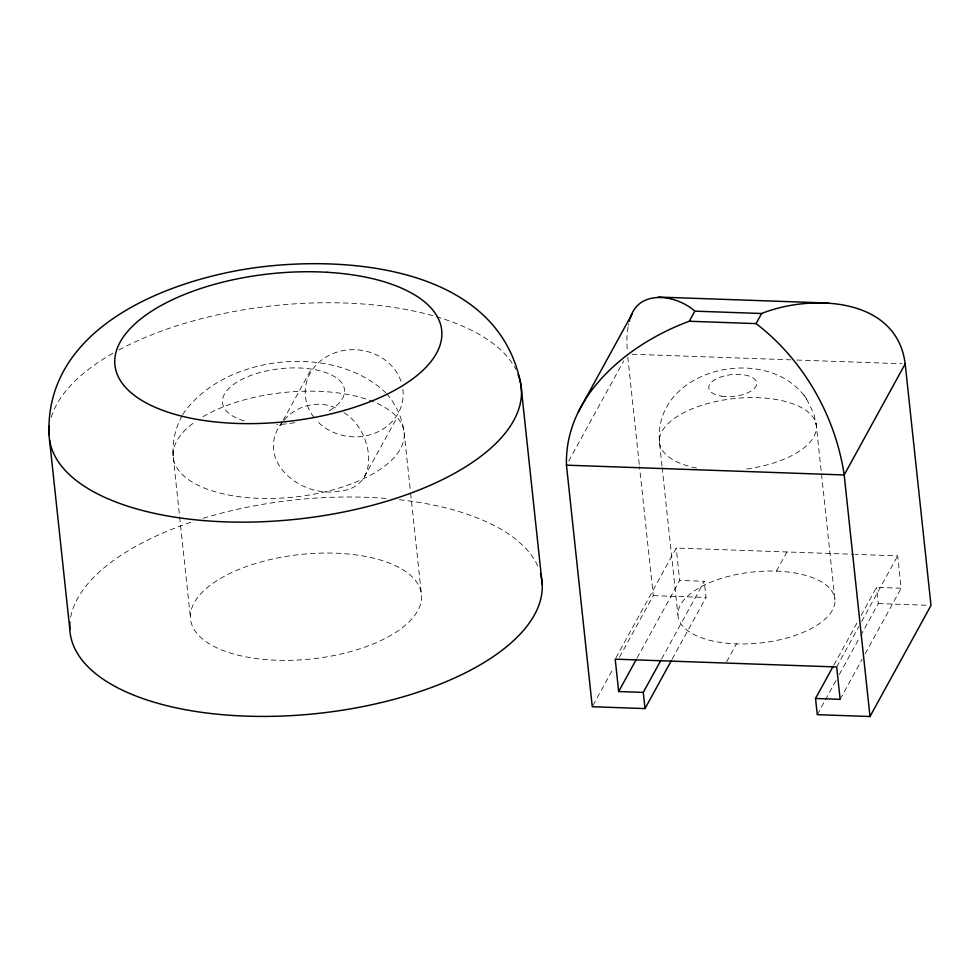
<?xml version="1.0" encoding="UTF-8"?>
<svg xmlns="http://www.w3.org/2000/svg" width="980" height="980" viewBox="0 0 980 980"><rect width="100%" height="100%" fill="white"/><g stroke="black" fill="none" stroke-linecap="round" stroke-linejoin="round"><path stroke-width="0.73" stroke-dasharray="4.9 3.68" d="M182.096 415.826C174.893 428.701 171.892 443.658 173.387 458.309L190.439 617.657M662.002 466.027L659.564 443.23C652.08 368.149 767.303 342.155 806.001 398.125M173.129 455.761L173.154 447.664M659.393 441.502L659.393 433.136M628.033 326.867L626.845 338.174L627.188 351.134M628.339 325.299L628.719 323.633M343.955 412.702C372.865 430 382.837 488.579 337.99 491.323C300.199 498.024 253.404 459.534 282.448 421.621M283.196 420.285L311.885 368.015M364.266 477.138L395.981 419.403M568.67 461.151L623.795 360.763M615.942 657.813L676.212 548.053L853.69 554.312M593.01 705.392L613.59 667.907M619.47 657.2L653.28 595.632L639.475 466.492M637.049 658.07L679.679 580.43L676.212 548.053M661.647 658.94L704.277 581.299L679.679 580.43M672.207 659.062L706.017 597.494L704.277 581.299M726.645 661.782L736.47 643.872M776.417 571.132L786.952 551.961M833.907 665.004L857.427 622.178M861.102 615.477L876.537 587.375L901.147 588.245L897.692 555.856L855.209 554.362M836.675 666.964L858.725 626.808M861.665 621.455L897.692 555.856M817.259 714.665L824.609 701.276M825.344 699.941L836.369 679.863M839.309 674.51L859.889 637.024M860.624 635.689L878.264 603.558L876.537 587.375M840.142 699.34L862.192 659.185M865.132 653.832L901.147 588.245M280.243 425.651L281.517 423.728M182.66 414.601C223.183 354.515 333.445 342.608 385.752 392.784M284.359 420.065C296.903 404.74 320.154 399.534 337.745 408.991M632.039 354.233L790.738 359.832M796.838 360.04L902.139 363.752M653.28 595.632L706.017 597.494M878.264 603.558L927.986 605.309M386.733 393.813C395.957 404.373 401.971 417.468 404.005 431.323L410.449 491.678M806.626 399.093L813.89 413.915L816.254 424.904L834.972 600.079A78.89 35.697 -6.1 0 1 718.659 642.145A78.89 35.697 -6.1 0 1 715.719 580.307A78.89 35.697 -6.1 0 1 834.972 600.079M804.017 395.173L808.684 402.131M815.887 423.164L816.254 424.904M662.174 467.546L677.927 614.938M627.788 357.112L639.315 464.973M410.608 493.185L421.559 595.767A116.118 52.528 -6.1 0 1 250.378 657.69A116.118 52.528 -6.1 0 1 246.054 566.673A116.118 52.528 -6.1 0 1 421.559 595.767M70.633 617.253A237.344 107.383 -6.1 0 1 192.582 521.703M203.142 518.322A237.344 107.383 -6.1 0 1 388.007 498.6M399.399 499.714A237.344 107.383 -6.1 0 1 538.865 568.719M202.897 416.733A116.118 52.528 -6.1 0 1 397.427 417.688A116.118 52.528 -6.1 0 1 272.122 498.452A116.118 52.528 -6.1 0 1 195.571 421.449M244.216 420.922A61.336 27.759 -6.1 0 1 238.067 381.477A61.336 27.759 -6.1 0 1 325.764 372.547A61.336 27.759 -6.1 0 1 326.181 412.58M294.723 422.699A61.336 27.759 -6.1 0 1 276.813 424.524M51.291 417.162A237.344 107.383 -6.1 0 1 113.619 352.861M118.801 349.995A237.344 107.383 -6.1 0 1 351.563 303.286A237.344 107.383 -6.1 0 1 515.811 369.338M402.878 389.379A49.037 43.549 5.1 0 1 373.711 433.601A49.037 43.549 5.1 0 1 317.018 420.971M313.833 417.235A49.037 43.549 5.1 0 1 334.584 352.935A49.037 43.549 5.1 0 1 401.996 384.662M696.498 468.048A78.89 35.697 -6.1 0 1 686.968 411.098A78.89 35.697 -6.1 0 1 810.35 414.075A78.89 35.697 -6.1 0 1 744.739 469.212M721.501 396.141A24.12 10.915 -6.1 0 0 756.719 383.058A24.12 10.915 -6.1 0 0 719.945 377.3A24.12 10.915 -6.1 0 0 721.501 396.141"/><path stroke-width="1.47" d="M629.356 321.232L629.577 320.46M630.067 318.966C638.054 288.733 676.42 294.588 694.82 311.15L761.607 313.514C810.962 293.792 896.798 296.83 905.189 363.862L931 605.42L869.995 716.515L817.259 714.665L815.532 698.471L833.172 666.351M869.995 716.515L844.184 474.957C835.487 416.12 803.441 359.807 756.07 323.608L689.271 321.256C629.013 343.306 564.358 395.283 566.465 465.169L592.275 706.727L645.011 708.589L671.471 660.398M578.396 411.698L632.321 313.502M689.271 321.256L694.82 311.15M756.07 323.608L761.607 313.514M660.912 660.275L643.272 692.395L618.662 691.537L636.314 659.405M905.189 363.862L844.184 474.957L566.465 465.169M658.131 297.05L828.076 303.041M815.532 698.471L840.142 699.34L836.675 666.964L615.207 659.148L618.662 691.537M327.626 272.305L319.909 271.938A164.297 74.333 -6.1 0 0 153.052 310.268A163.146 73.806 -6.1 0 0 139.013 320.362A165.007 74.651 -6.1 0 0 122.353 338.406A164.297 74.333 -6.1 0 0 173.068 413.793A163.158 73.819 -6.1 0 0 192.582 418.558A164.995 74.651 -6.1 0 0 229.014 423.066A164.297 74.333 -6.1 0 0 403.515 385.103A163.158 73.819 -6.1 0 0 417.627 375.009A164.995 74.651 -6.1 0 0 434.275 356.965A164.199 74.284 -6.1 0 0 410.804 292.677A165.044 74.676 -6.1 0 0 383.56 281.591A164.199 74.284 -6.1 0 0 327.602 272.33M643.272 692.395L645.011 708.589M542.21 584.35L520.919 384.858C499.126 267.993 350.62 254.849 255.547 267.638C167.629 279.802 44.688 327.357 49.025 434.802M49.551 440.02L69.788 629.074M540.458 573.521A237.344 107.383 -6.1 0 1 315.536 713.685A237.344 107.383 -6.1 0 1 69.948 622.104M518.101 374.446A237.344 107.383 -6.1 0 1 298.165 519.045A237.344 107.383 -6.1 0 1 49.392 425.92"/></g></svg>
